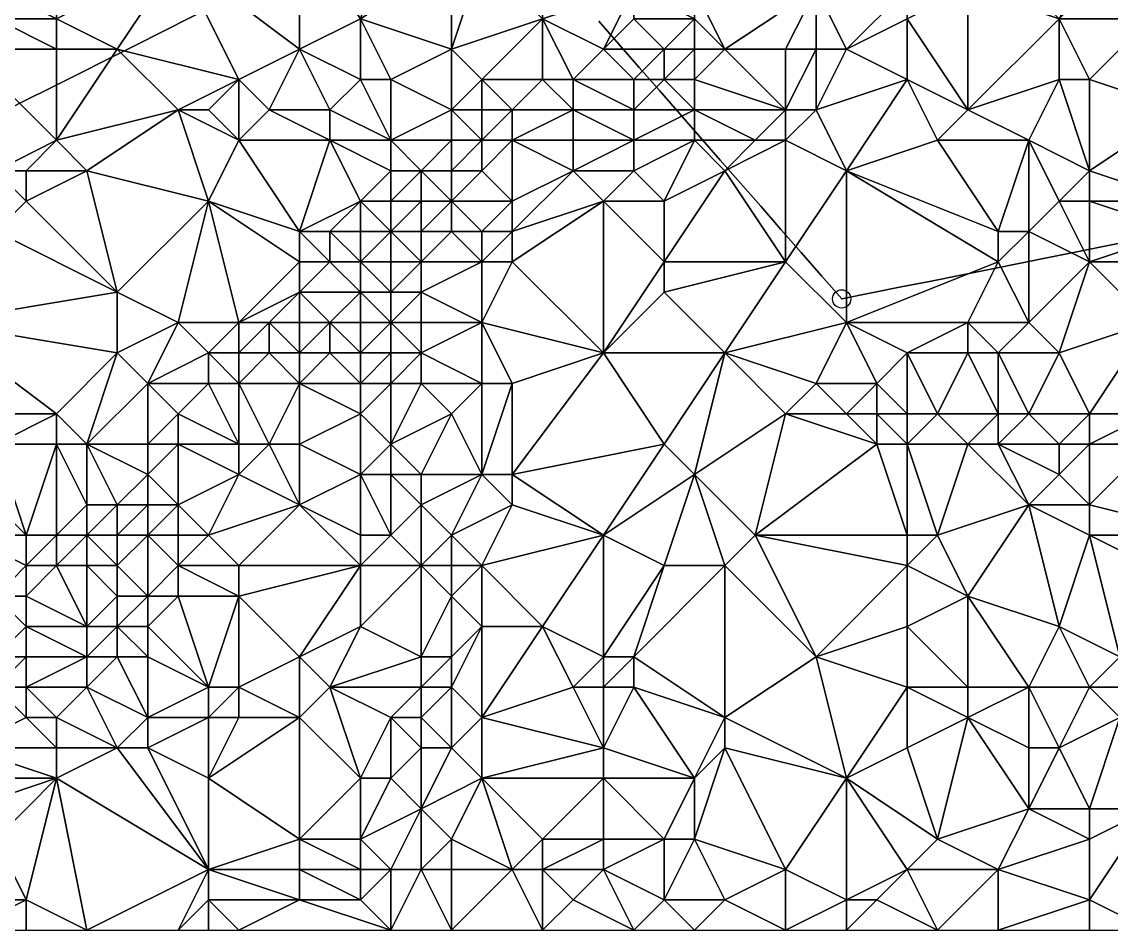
# Model space of a CAD drawing. Header units: metres. Extents: x 305150 to 305680, y 6404300 to 6404580.
# Drawn here: x 305235.7 to 305307.4, y 6404300 to 6404359.8 of the extents above; entities that cross this region are included whole.
import ezdxf

# ---------------------------------------------------------------- set-up
doc = ezdxf.new("R2010")
doc.units = ezdxf.units.M
for name, color, linetype in [('GRANSPUNKTER', 1, 'Continuous'), ('TERRANG', 8, 'Continuous'), ('TOMTER_1945', 1, 'Continuous')]:
    doc.layers.add(name, color=color, linetype=linetype)

msp = doc.modelspace()

# ---------------------------------------------------------------- linework, layer by layer
at = {"layer": 'GRANSPUNKTER'}
msp.add_circle((305289.69, 6404341.56, 20.479), 0.6, dxfattribs=at)
msp.add_point((305289.69, 6404341.56, 20.479), dxfattribs=at)
at = {"layer": 'TOMTER_1945'}
for points in [[(305234.013, 6404353.651, 8.977), (305235.844, 6404354.568, 9.158), (305237.675, 6404355.486, 9.38), (305239.505, 6404356.404, 9.454), (305241.336, 6404357.322, 9.494), (305243.167, 6404358.239, 9.536), (305244.998, 6404359.157, 9.587), (305246.828, 6404360.075, 9.639), (305248.659, 6404360.992, 9.726), (305250.49, 6404361.91, 9.8)], [(305250.49, 6404361.91, 9.8), (305248.659, 6404360.992, 9.726), (305246.828, 6404360.075, 9.639), (305244.998, 6404359.157, 9.587), (305243.167, 6404358.239, 9.536), (305241.336, 6404357.322, 9.494), (305239.505, 6404356.404, 9.454), (305237.675, 6404355.486, 9.38), (305235.844, 6404354.568, 9.158), (305234.013, 6404353.651, 8.977)], [(305309.308, 6404345.487, 19.447), (305307.346, 6404345.095, 19.835), (305305.385, 6404344.702, 20.236), (305303.423, 6404344.309, 20.523), (305301.461, 6404343.916, 20.721), (305299.499, 6404343.524, 20.77), (305297.537, 6404343.131, 20.74), (305295.575, 6404342.738, 20.688), (305293.614, 6404342.345, 20.636), (305291.652, 6404341.953, 20.584), (305289.69, 6404341.56, 20.529), (305288.357, 6404343.084, 19.986), (305287.023, 6404344.608, 19.442), (305285.69, 6404346.132, 18.904), (305284.357, 6404347.656, 18.385), (305283.023, 6404349.18, 17.866), (305281.69, 6404350.704, 17.256), (305280.357, 6404352.228, 16.423), (305279.023, 6404353.752, 15.087), (305277.69, 6404355.276, 13.476), (305276.357, 6404356.8, 12.3), (305275.023, 6404358.324, 11.658), (305273.69, 6404359.848, 11.172)], [(305273.69, 6404359.848, 11.172), (305275.023, 6404358.324, 11.658), (305276.357, 6404356.8, 12.3), (305277.69, 6404355.276, 13.476), (305279.023, 6404353.752, 15.087), (305280.357, 6404352.228, 16.423), (305281.69, 6404350.704, 17.256), (305283.023, 6404349.18, 17.866), (305284.357, 6404347.656, 18.385), (305285.69, 6404346.132, 18.904), (305287.023, 6404344.608, 19.442), (305288.357, 6404343.084, 19.986), (305289.69, 6404341.56, 20.529), (305291.652, 6404341.953, 20.584), (305293.614, 6404342.345, 20.636), (305295.575, 6404342.738, 20.688), (305297.537, 6404343.131, 20.74), (305299.499, 6404343.524, 20.77), (305301.461, 6404343.916, 20.721), (305303.423, 6404344.309, 20.523), (305305.385, 6404344.702, 20.236), (305307.346, 6404345.095, 19.835), (305309.308, 6404345.487, 19.447)]]:
    msp.add_polyline3d(points, dxfattribs=at)

# ---------------------------------------------------------------- meshes
at = {"layer": 'TERRANG'}
mesh = msp.add_polyface(dxfattribs=at)
corners = [(305254, 6404376, 9.641), (305250, 6404376, 9.353), (305250, 6404370, 9.3), (305242, 6404358, 9.435), (305250, 6404356, 9.976), (305246, 6404364, 9.337), (305246, 6404354, 9.846), (305248, 6404380, 9.702), (305248, 6404376, 9.239), (305246, 6404372, 9.216), (305244, 6404374, 9.236), (305258, 6404372, 9.703), (305260, 6404366, 10.228), (305264, 6404372, 10.406), (305256, 6404380, 10.573), (305246, 6404386, 10.921), (305258, 6404382, 10.767), (305262, 6404388, 10.531), (305256, 6404394, 10.642), (305250, 6404392, 11.042), (305242, 6404398, 10.578), (305246, 6404390, 11.096), (305238, 6404392, 10.577), (305240, 6404388, 10.56), (305238, 6404368, 9.306), (305238, 6404360, 9.095), (305254, 6404366, 9.637), (305244, 6404378, 9.241), (305258, 6404360, 10.485), (305264, 6404364, 10.438), (305260, 6404356, 11.4), (305258, 6404356, 11.214), (305244, 6404376, 9.188), (305242, 6404378, 9.259), (305240, 6404374, 9.544), (305242, 6404382, 9.683), (305240, 6404384, 9.837), (305240, 6404380, 9.353), (305254, 6404358, 10.245), (305252, 6404354, 10.46), (305256, 6404354, 11.27), (305240, 6404370, 9.467), (305244, 6404386, 10.788), (305240, 6404372, 9.548), (305238, 6404380, 9.422)]
mesh.append_faces([[corners[k] for k in face] for face in [(0, 1, 2), (3, 4, 5), (4, 3, 6), (7, 8, 1), (9, 5, 2), (9, 8, 10), (11, 12, 13), (11, 0, 2), (11, 14, 0), (14, 15, 7), (15, 14, 16), (17, 18, 16), (19, 20, 21), (15, 19, 21), (18, 19, 16), (19, 15, 16), (21, 22, 23), (20, 22, 21), (24, 25, 5), (25, 3, 5), (5, 26, 2), (26, 11, 2), (11, 26, 12), (27, 8, 7), (26, 28, 12), (28, 29, 12), (30, 28, 31), (32, 27, 33), (34, 32, 33), (32, 34, 10), (8, 32, 10), (27, 32, 8), (35, 36, 37), (35, 37, 33), (27, 35, 33), (15, 35, 7), (35, 27, 7), (38, 28, 26), (4, 38, 5), (38, 26, 5), (39, 38, 4), (28, 38, 31), (40, 38, 39), (38, 40, 31), (41, 24, 5), (9, 41, 5), (42, 35, 15), (35, 42, 36), (36, 42, 23), (42, 21, 23), (42, 15, 21), (34, 43, 10), (8, 9, 1), (1, 9, 2), (14, 7, 1), (0, 14, 1), (14, 11, 13), (16, 14, 13), (37, 34, 33), (34, 37, 44), (43, 41, 9), (43, 9, 10)]])
mesh = msp.add_polyface(dxfattribs=at)
corners = [(305258, 6404382, 10.767), (305264, 6404372, 10.406), (305270, 6404384, 10.377), (305282, 6404378, 10.663), (305274, 6404376, 10.583), (305278, 6404372, 10.384), (305266, 6404370, 10.479), (305274, 6404366, 10.221), (305280, 6404392, 9.807), (305278, 6404388, 9.988), (305280, 6404390, 9.875), (305286, 6404384, 10.804), (305270, 6404364, 10.272), (305266, 6404364, 10.413), (305270, 6404360, 10.931), (305276, 6404362, 10.682), (305260, 6404366, 10.228), (305272, 6404384, 10.312), (305270, 6404396, 9.536), (305266, 6404394, 9.665), (305282, 6404370, 10.591), (305280, 6404368, 10.398), (305264, 6404358, 11.273), (305278, 6404366, 10.332), (305280, 6404362, 11.336), (305262, 6404388, 10.531), (305266, 6404356, 11.412), (305270, 6404356, 11.744), (305264, 6404354, 11.543), (305264, 6404364, 10.438), (305258, 6404360, 10.485), (305260, 6404356, 11.4), (305282, 6404358, 13.228), (305280, 6404358, 12.604), (305280, 6404356, 13.711), (305280, 6404360, 11.835), (305276, 6404360, 11.212), (305278, 6404358, 12.023), (305278, 6404356, 12.99), (305280, 6404354, 15.162), (305276, 6404356, 12.48), (305276, 6404354, 13.808), (305272, 6404356, 12.033), (305274, 6404358, 11.596), (305272, 6404354, 13.041), (305284, 6404396, 9.964)]
mesh.append_faces([[corners[k] for k in face] for face in [(0, 1, 2), (3, 4, 5), (1, 4, 2), (6, 4, 1), (4, 7, 5), (7, 4, 6), (8, 9, 10), (9, 11, 10), (12, 7, 6), (13, 12, 6), (12, 13, 14), (15, 12, 14), (12, 15, 7), (16, 6, 1), (4, 17, 2), (17, 4, 3), (9, 17, 3), (18, 9, 8), (18, 17, 9), (18, 19, 2), (17, 18, 2), (20, 3, 5), (21, 20, 5), (13, 22, 14), (7, 23, 5), (23, 21, 5), (15, 23, 7), (23, 15, 24), (21, 23, 24), (25, 0, 2), (19, 25, 2), (26, 27, 14), (22, 26, 14), (28, 26, 22), (29, 22, 13), (29, 13, 6), (16, 29, 6), (29, 30, 22), (31, 28, 22), (30, 31, 22), (32, 33, 34), (35, 36, 37), (33, 35, 37), (35, 32, 24), (35, 33, 32), (38, 39, 34), (38, 40, 41), (40, 38, 37), (42, 43, 14), (27, 42, 14), (44, 42, 27), (43, 42, 40), (45, 8, 10), (36, 35, 15), (15, 35, 24), (38, 33, 37), (33, 38, 34), (43, 36, 15), (43, 15, 14), (36, 43, 37), (43, 40, 37), (40, 42, 41)]])
mesh = msp.add_polyface(dxfattribs=at)
corners = [(305230, 6404380, 9.63), (305226, 6404374, 8.41), (305232, 6404372, 8.72), (305224, 6404356, 7.75), (305218, 6404354, 6.978), (305222, 6404346, 7.73), (305228, 6404350, 8.215), (305218, 6404356, 6.928), (305238, 6404368, 9.306), (305236, 6404370, 9.215), (305232, 6404364, 8.157), (305224, 6404380, 9.625), (305242, 6404358, 9.435), (305238, 6404360, 9.095), (305238, 6404358, 9.205), (305218, 6404380, 8.027), (305218, 6404378, 7.967), (305220, 6404380, 8.646), (305230, 6404370, 8.182), (305228, 6404370, 8.034), (305222, 6404362, 7.828), (305232, 6404360, 8.161), (305238, 6404374, 9.579), (305238, 6404380, 9.422), (305222, 6404378, 8.78), (305216, 6404374, 7.659), (305220, 6404376, 8.063), (305218, 6404362, 7.308), (305234, 6404362, 8.294), (305238, 6404352, 9.625), (305232, 6404358, 8.266), (305234, 6404350, 9.244), (305222, 6404380, 9.278), (305222, 6404368, 7.988), (305236, 6404350, 9.62), (305240, 6404350, 10.109), (305230, 6404356, 8.236), (305234, 6404360, 8.318), (305240, 6404370, 9.467), (305224, 6404372, 8.063), (305240, 6404372, 9.548), (305240, 6404374, 9.544), (305218, 6404370, 7.885), (305220, 6404366, 7.904), (305218, 6404366, 7.716)]
mesh.append_faces([[corners[k] for k in face] for face in [(0, 1, 2), (3, 4, 5), (6, 3, 5), (4, 3, 7), (8, 9, 10), (0, 11, 1), (12, 13, 14), (15, 16, 17), (18, 19, 10), (9, 18, 10), (18, 9, 2), (3, 20, 7), (19, 20, 10), (20, 21, 10), (21, 20, 3), (9, 22, 2), (22, 0, 2), (0, 22, 23), (11, 24, 1), (16, 25, 26), (20, 27, 7), (21, 28, 10), (28, 8, 10), (28, 13, 8), (29, 12, 14), (30, 29, 14), (29, 30, 31), (24, 32, 17), (33, 20, 19), (29, 34, 35), (34, 29, 31), (31, 36, 6), (30, 36, 31), (36, 3, 6), (36, 30, 21), (36, 21, 3), (28, 37, 13), (13, 37, 14), (37, 28, 21), (30, 37, 21), (37, 30, 14), (38, 9, 8), (39, 19, 1), (39, 33, 19), (40, 41, 22), (40, 22, 9), (38, 40, 9), (42, 39, 26), (25, 42, 26), (39, 42, 33), (43, 27, 20), (43, 44, 27), (33, 43, 20), (42, 43, 33), (43, 42, 44), (19, 18, 1), (1, 18, 2), (24, 16, 26), (16, 24, 17), (22, 41, 23), (39, 24, 26), (24, 39, 1)]])
mesh = msp.add_polyface(dxfattribs=at)
corners = [(305290, 6404340, 20.938), (305286, 6404344, 19.465), (305282, 6404338, 20.463), (305278, 6404344, 18.665), (305282, 6404350, 17.514), (305284, 6404352, 17.08), (305280, 6404352, 16.467), (305278, 6404342, 19.248), (305288, 6404362, 12.803), (305286, 6404358, 13.811), (305288, 6404358, 14.057), (305294, 6404362, 13.819), (305288, 6404364, 12.314), (305280, 6404362, 11.336), (305294, 6404366, 12.306), (305290, 6404350, 18.181), (305294, 6404356, 16.294), (305296, 6404352, 17.983), (305288, 6404354, 16.537), (305282, 6404358, 13.228), (305286, 6404354, 16.339), (305300, 6404346, 20.088), (305302, 6404352, 17.831), (305294, 6404360, 14.47), (305298, 6404362, 14.183), (305298, 6404354, 17.246), (305304, 6404356, 16.518), (305306, 6404350, 17.967), (305304, 6404348, 18.839), (305286, 6404352, 17.258), (305290, 6404358, 14.458), (305306, 6404348, 18.59), (305306, 6404344, 20.43), (305304, 6404360, 15.02), (305300, 6404364, 13.469), (305306, 6404356, 16.33), (305302, 6404340, 21.87), (305304, 6404338, 23.04), (305300, 6404344, 20.651), (305298, 6404340, 21.347), (305302, 6404346, 20.03), (305280, 6404354, 15.162), (305280, 6404356, 13.711), (305306, 6404364, 13.866), (305306, 6404362, 14.279)]
mesh.append_faces([[corners[k] for k in face] for face in [(0, 1, 2), (3, 1, 4), (5, 6, 4), (1, 7, 2), (8, 9, 10), (8, 11, 12), (8, 12, 13), (11, 14, 12), (15, 1, 0), (16, 15, 17), (15, 16, 18), (19, 20, 9), (15, 21, 17), (21, 22, 17), (23, 24, 11), (22, 25, 17), (25, 22, 26), (25, 16, 17), (27, 22, 28), (20, 29, 18), (29, 15, 18), (29, 20, 5), (15, 29, 1), (1, 29, 4), (29, 5, 4), (23, 30, 16), (18, 30, 10), (16, 30, 18), (30, 8, 10), (31, 27, 28), (32, 31, 28), (33, 34, 24), (35, 33, 26), (36, 37, 32), (36, 38, 39), (39, 38, 0), (40, 32, 28), (38, 40, 21), (8, 19, 9), (19, 8, 13), (24, 14, 11), (20, 18, 10), (9, 20, 10), (41, 20, 42), (20, 19, 42), (20, 41, 5), (25, 23, 16), (23, 25, 24), (27, 35, 26), (22, 27, 26), (30, 23, 11), (8, 30, 11), (25, 33, 24), (33, 25, 26), (33, 43, 34), (43, 33, 44), (38, 15, 0), (38, 21, 15), (21, 40, 22), (22, 40, 28), (40, 38, 36), (40, 36, 32)]])
mesh = msp.add_polyface(dxfattribs=at)
corners = [(305320, 6404362, 15.289), (305314, 6404356, 15.572), (305318, 6404356, 15.65), (305322, 6404358, 15.854), (305326, 6404364, 15.911), (305320, 6404338, 22.269), (305322, 6404340, 21.399), (305320, 6404342, 20.825), (305324, 6404342, 21.145), (305324, 6404338, 21.886), (305318, 6404352, 16.526), (305322, 6404350, 17.585), (305326, 6404350, 18.263), (305324, 6404352, 17.286), (305326, 6404358, 16.637), (305322, 6404346, 19.501), (305320, 6404348, 18.115), (305310, 6404360, 14.627), (305312, 6404354, 16.105), (305320, 6404350, 17.254), (305326, 6404344, 20.597), (305324, 6404344, 20.545), (305306, 6404356, 16.33), (305318, 6404348, 17.854), (305314, 6404350, 17.104), (305314, 6404348, 17.733), (305320, 6404354, 16.203), (305312, 6404364, 13.964), (305306, 6404350, 17.967), (305322, 6404352, 16.933), (305312, 6404348, 17.945), (305314, 6404346, 18.678), (305306, 6404348, 18.59), (305306, 6404344, 20.43), (305312, 6404346, 18.877), (305304, 6404338, 23.04), (305310, 6404340, 22.209), (305318, 6404342, 20.844), (305312, 6404342, 21.201), (305316, 6404336, 24.002), (305312, 6404344, 20.116), (305306, 6404364, 13.866), (305306, 6404362, 14.279), (305304, 6404360, 15.02)]
mesh.append_faces([[corners[k] for k in face] for face in [(0, 1, 2), (3, 0, 2), (0, 3, 4), (5, 6, 7), (8, 6, 9), (6, 8, 7), (1, 10, 2), (11, 12, 13), (3, 14, 4), (14, 3, 13), (15, 11, 16), (15, 12, 11), (17, 18, 1), (11, 19, 16), (20, 21, 8), (8, 21, 7), (21, 15, 7), (22, 18, 17), (23, 10, 24), (25, 23, 24), (23, 19, 10), (19, 23, 16), (10, 26, 2), (26, 3, 2), (27, 17, 1), (0, 27, 1), (22, 28, 18), (29, 19, 11), (29, 11, 13), (30, 25, 24), (18, 30, 24), (28, 30, 18), (31, 23, 25), (32, 33, 34), (32, 30, 28), (30, 32, 34), (33, 35, 36), (31, 37, 23), (37, 38, 39), (37, 5, 7), (40, 31, 34), (33, 40, 34), (10, 18, 24), (18, 10, 1), (15, 21, 12), (29, 26, 10), (19, 29, 10), (3, 29, 13), (26, 29, 3), (31, 30, 34), (30, 31, 25), (27, 41, 17), (41, 42, 17), (42, 43, 17), (43, 22, 17), (37, 15, 16), (15, 37, 7), (23, 37, 16), (40, 37, 31), (37, 40, 38), (38, 40, 36), (40, 33, 36)]])
mesh = msp.add_polyface(dxfattribs=at)
corners = [(305240, 6404350, 10.109), (305248, 6404348, 11.045), (305246, 6404354, 9.846), (305242, 6404342, 10.953), (305248, 6404354, 10.005), (305250, 6404356, 9.976), (305242, 6404338, 10.955), (305246, 6404340, 11.524), (305250, 6404340, 12.111), (305256, 6404354, 11.27), (305252, 6404354, 10.46), (305256, 6404352, 11.6), (305254, 6404346, 12.062), (305250, 6404352, 10.513), (305254, 6404344, 12.385), (305260, 6404352, 11.754), (305258, 6404356, 11.214), (305260, 6404356, 11.4), (305264, 6404354, 11.543), (305258, 6404346, 13.391), (305258, 6404348, 12.487), (305256, 6404346, 12.572), (305260, 6404350, 12.131), (305260, 6404348, 13.019), (305256, 6404340, 15.908), (305254, 6404342, 12.963), (305254, 6404340, 13.838), (305252, 6404340, 12.638), (305256, 6404344, 13.394), (305258, 6404342, 16.508), (305258, 6404340, 17.785), (305262, 6404350, 12.401), (305258, 6404344, 14.836), (305242, 6404358, 9.435), (305238, 6404352, 9.625), (305258, 6404338, 18.275), (305260, 6404340, 18.832), (305262, 6404338, 19.697), (305262, 6404340, 19.234), (305262, 6404342, 18.434), (305260, 6404342, 17.861), (305260, 6404346, 14.506), (305262, 6404348, 13.742), (305262, 6404346, 15.647), (305262, 6404344, 17.301), (305260, 6404344, 16.327)]
mesh.append_faces([[corners[k] for k in face] for face in [(0, 1, 2), (0, 3, 1), (4, 5, 2), (6, 7, 3), (1, 7, 8), (3, 7, 1), (9, 10, 11), (12, 13, 1), (10, 13, 11), (13, 12, 11), (14, 1, 8), (14, 12, 1), (9, 15, 16), (15, 17, 16), (15, 9, 11), (17, 15, 18), (19, 20, 21), (22, 20, 23), (20, 22, 11), (22, 15, 11), (24, 25, 26), (25, 27, 26), (25, 28, 14), (29, 24, 30), (22, 31, 15), (29, 32, 28), (33, 34, 2), (34, 0, 2), (13, 4, 2), (1, 13, 2), (13, 10, 5), (4, 13, 5), (20, 12, 21), (12, 20, 11), (30, 24, 35), (36, 30, 35), (36, 37, 38), (39, 36, 38), (36, 39, 40), (19, 41, 20), (20, 41, 23), (27, 25, 8), (25, 14, 8), (42, 41, 43), (41, 42, 23), (41, 44, 43), (45, 44, 41), (39, 44, 40), (44, 45, 40), (12, 28, 21), (14, 28, 12), (29, 36, 40), (36, 29, 30), (29, 25, 24), (29, 28, 25), (31, 22, 23), (28, 32, 21), (32, 19, 21), (32, 41, 19), (32, 45, 41), (45, 32, 40), (32, 29, 40)]])
mesh = msp.add_polyface(dxfattribs=at)
corners = [(305266, 6404356, 11.412), (305268, 6404354, 11.962), (305270, 6404356, 11.744), (305266, 6404354, 11.671), (305264, 6404354, 11.543), (305278, 6404348, 17.559), (305278, 6404344, 18.665), (305282, 6404350, 17.514), (305280, 6404352, 16.467), (305276, 6404350, 16.586), (305278, 6404342, 19.248), (305286, 6404344, 19.465), (305268, 6404352, 13), (305268, 6404348, 16.044), (305272, 6404350, 15.775), (305272, 6404352, 14.477), (305274, 6404348, 16.929), (305272, 6404354, 13.041), (305266, 6404350, 13.767), (305280, 6404354, 15.162), (305284, 6404352, 17.08), (305276, 6404352, 15.471), (305268, 6404346, 17.166), (305268, 6404344, 17.933), (305266, 6404346, 16.927), (305264, 6404346, 16.435), (305266, 6404344, 17.878), (305260, 6404352, 11.754), (305264, 6404352, 11.976), (305278, 6404356, 12.99), (305276, 6404354, 13.808), (305266, 6404340, 19.274), (305274, 6404338, 20.318), (305262, 6404342, 18.434), (305262, 6404340, 19.234), (305266, 6404352, 12.425), (305264, 6404348, 14.608), (305262, 6404344, 17.301), (305262, 6404346, 15.647), (305264, 6404350, 12.987), (305262, 6404350, 12.401), (305272, 6404356, 12.033), (305262, 6404348, 13.742), (305260, 6404348, 13.019)]
mesh.append_faces([[corners[k] for k in face] for face in [(0, 1, 2), (1, 0, 3), (0, 4, 3), (5, 6, 7), (8, 5, 7), (5, 8, 9), (6, 10, 11), (12, 13, 14), (15, 12, 14), (16, 9, 14), (5, 16, 6), (16, 5, 9), (1, 17, 2), (12, 18, 13), (19, 8, 20), (8, 21, 9), (16, 22, 23), (24, 22, 13), (24, 25, 26), (27, 28, 4), (19, 29, 30), (31, 23, 26), (31, 32, 23), (33, 31, 26), (31, 33, 34), (35, 18, 12), (36, 25, 24), (37, 25, 38), (25, 37, 26), (37, 33, 26), (39, 36, 18), (40, 39, 28), (40, 28, 27), (16, 32, 6), (32, 10, 6), (32, 16, 23), (17, 12, 15), (12, 17, 1), (21, 15, 14), (9, 21, 14), (21, 17, 15), (17, 21, 30), (21, 19, 30), (19, 21, 8), (22, 16, 14), (13, 22, 14), (23, 22, 26), (22, 24, 26), (35, 12, 1), (35, 1, 3), (4, 35, 3), (28, 35, 4), (41, 17, 30), (36, 42, 38), (25, 36, 38), (18, 36, 13), (36, 24, 13), (39, 35, 28), (35, 39, 18), (42, 40, 43), (36, 40, 42), (39, 40, 36)]])
mesh = msp.add_polyface(dxfattribs=at)
corners = [(305238, 6404314, 13.644), (305240, 6404316, 14.345), (305236, 6404316, 13.063), (305234, 6404332, 8.828), (305238, 6404334, 9.947), (305232, 6404334, 8.522), (305238, 6404332, 9.926), (305240, 6404332, 10.741), (305230, 6404340, 8.219), (305226, 6404334, 7.664), (305226, 6404342, 7.569), (305242, 6404342, 10.953), (305234, 6404346, 9.477), (305230, 6404324, 8.732), (305232, 6404326, 8.756), (305228, 6404326, 8.279), (305230, 6404348, 8.489), (305232, 6404330, 8.411), (305242, 6404338, 10.955), (305224, 6404344, 7.578), (305228, 6404350, 8.215), (305234, 6404350, 9.244), (305232, 6404322, 9.234), (305234, 6404322, 9.659), (305232, 6404320, 9.76), (305236, 6404326, 9.278), (305236, 6404348, 9.865), (305240, 6404350, 10.109), (305228, 6404318, 8.957), (305230, 6404316, 9.638), (305228, 6404316, 9.129), (305236, 6404324, 9.492), (305236, 6404350, 9.62), (305234, 6404318, 11.764), (305236, 6404318, 12.791), (305236, 6404320, 11.77), (305236, 6404322, 10.288), (305240, 6404320, 13.668), (305234, 6404316, 12.103), (305236, 6404314, 12.901), (305240, 6404328, 10.522), (305238, 6404324, 10.179), (305240, 6404324, 11.304), (305240, 6404318, 14.124), (305238, 6404326, 9.777), (305240, 6404326, 10.585)]
mesh.append_faces([[corners[k] for k in face] for face in [(0, 1, 2), (3, 4, 5), (6, 4, 3), (4, 6, 7), (4, 8, 5), (5, 8, 9), (8, 10, 9), (8, 11, 12), (13, 14, 15), (16, 8, 12), (8, 16, 10), (14, 17, 15), (17, 3, 5), (15, 17, 9), (17, 5, 9), (8, 18, 11), (18, 8, 4), (19, 16, 20), (16, 21, 20), (21, 16, 12), (13, 22, 14), (22, 23, 14), (23, 22, 24), (25, 6, 3), (17, 25, 3), (25, 17, 14), (26, 21, 12), (11, 26, 12), (27, 26, 11), (28, 13, 15), (28, 29, 24), (29, 28, 30), (23, 31, 14), (31, 25, 14), (32, 26, 27), (26, 32, 21), (29, 33, 24), (33, 34, 35), (36, 23, 35), (36, 31, 23), (37, 36, 35), (38, 39, 2), (38, 33, 29), (6, 40, 7), (41, 36, 37), (42, 41, 37), (36, 41, 31), (28, 22, 13), (22, 28, 24), (23, 33, 35), (33, 23, 24), (43, 34, 2), (1, 43, 2), (34, 43, 35), (43, 37, 35), (34, 38, 2), (33, 38, 34), (44, 40, 6), (25, 44, 6), (31, 44, 25), (41, 44, 31), (45, 44, 41)]])
mesh = msp.add_polyface(dxfattribs=at)
corners = [(305298, 6404332, 25.196), (305302, 6404328, 26.287), (305300, 6404332, 25.483), (305296, 6404326, 25.826), (305294, 6404332, 24.193), (305294, 6404326, 25.45), (305292, 6404332, 23.605), (305290, 6404334, 22.467), (305286, 6404334, 21.814), (305296, 6404334, 24.027), (305304, 6404320, 26.939), (305306, 6404326, 26.449), (305294, 6404338, 21.658), (305298, 6404340, 21.347), (305290, 6404340, 20.938), (305288, 6404336, 21.638), (305282, 6404338, 20.463), (305294, 6404334, 23.444), (305304, 6404332, 25.665), (305302, 6404334, 24.902), (305306, 6404334, 24.775), (305304, 6404330, 26.122), (305298, 6404322, 26.418), (305274, 6404326, 22.25), (305274, 6404318, 23.198), (305278, 6404324, 23.087), (305282, 6404324, 23.855), (305280, 6404330, 22.053), (305278, 6404332, 21.63), (305274, 6404338, 20.318), (305278, 6404342, 19.248), (305292, 6404336, 22.169), (305298, 6404338, 22.024), (305306, 6404328, 26.275), (305294, 6404324, 25.778), (305276, 6404318, 23.562), (305284, 6404326, 23.776), (305288, 6404318, 25.644), (305292, 6404334, 22.903), (305300, 6404338, 22.47), (305300, 6404334, 24.797), (305294, 6404320, 26.27), (305304, 6404338, 23.04), (305302, 6404340, 21.87)]
mesh.append_faces([[corners[k] for k in face] for face in [(0, 1, 2), (0, 3, 1), (0, 4, 3), (5, 4, 6), (4, 5, 3), (7, 8, 6), (0, 9, 4), (10, 11, 1), (12, 13, 14), (7, 15, 8), (15, 14, 16), (8, 15, 16), (9, 17, 4), (17, 9, 12), (18, 19, 2), (19, 18, 20), (1, 21, 2), (21, 18, 2), (3, 22, 1), (22, 10, 1), (23, 24, 25), (26, 27, 25), (27, 23, 25), (23, 27, 28), (29, 28, 16), (30, 29, 16), (31, 12, 14), (31, 15, 7), (15, 31, 14), (31, 17, 12), (9, 32, 12), (32, 13, 12), (33, 21, 1), (5, 34, 3), (34, 22, 3), (35, 26, 25), (27, 36, 8), (36, 27, 26), (8, 36, 6), (36, 5, 6), (36, 34, 5), (36, 26, 37), (34, 36, 37), (38, 7, 6), (31, 38, 17), (38, 31, 7), (32, 39, 13), (40, 9, 0), (40, 0, 2), (19, 40, 2), (40, 32, 9), (40, 39, 32), (39, 40, 19), (34, 41, 22), (41, 34, 37), (42, 39, 19), (39, 43, 13), (42, 43, 39), (28, 27, 16), (27, 8, 16), (17, 38, 4), (4, 38, 6)]])
mesh = msp.add_polyface(dxfattribs=at)
corners = [(305322, 6404324, 26.601), (305320, 6404330, 25.412), (305316, 6404326, 25.986), (305316, 6404334, 24.672), (305316, 6404322, 26.34), (305310, 6404334, 24.731), (305316, 6404336, 24.002), (305310, 6404332, 25.334), (305306, 6404326, 26.449), (305304, 6404320, 26.939), (305308, 6404318, 27.122), (305314, 6404326, 25.975), (305324, 6404322, 26.998), (305326, 6404324, 26.489), (305324, 6404328, 25.698), (305322, 6404322, 26.958), (305324, 6404320, 27.297), (305312, 6404318, 26.674), (305310, 6404316, 27.057), (305314, 6404316, 26.576), (305316, 6404318, 26.658), (305310, 6404340, 22.209), (305306, 6404334, 24.775), (305306, 6404316, 27.431), (305322, 6404340, 21.399), (305320, 6404338, 22.269), (305324, 6404338, 21.886), (305322, 6404318, 27.422), (305324, 6404316, 27.512), (305314, 6404322, 26.312), (305306, 6404328, 26.275), (305302, 6404328, 26.287), (305318, 6404316, 26.891), (305304, 6404332, 25.665), (305306, 6404332, 25.542), (305304, 6404330, 26.122), (305302, 6404316, 27.562), (305320, 6404332, 24.993), (305322, 6404334, 24.027), (305318, 6404334, 24.611), (305318, 6404336, 23.833), (305312, 6404342, 21.201), (305324, 6404336, 22.548), (305326, 6404332, 23.906), (305326, 6404336, 22.379), (305304, 6404338, 23.04), (305302, 6404334, 24.902), (305318, 6404342, 20.844)]
mesh.append_faces([[corners[k] for k in face] for face in [(0, 1, 2), (1, 3, 2), (4, 0, 2), (5, 3, 6), (3, 5, 7), (8, 9, 10), (3, 11, 2), (11, 3, 7), (12, 13, 0), (14, 1, 0), (13, 14, 0), (4, 15, 0), (12, 15, 16), (15, 12, 0), (17, 10, 18), (17, 19, 20), (21, 5, 6), (5, 21, 22), (9, 23, 10), (24, 25, 26), (15, 27, 16), (27, 28, 16), (4, 29, 20), (29, 17, 20), (29, 11, 8), (29, 8, 10), (17, 29, 10), (8, 30, 31), (30, 11, 7), (11, 30, 8), (32, 27, 20), (33, 34, 22), (35, 34, 33), (30, 34, 35), (34, 30, 7), (36, 23, 9), (37, 38, 39), (38, 40, 39), (40, 38, 25), (41, 21, 6), (42, 38, 43), (42, 44, 26), (25, 42, 26), (38, 42, 25), (21, 45, 22), (45, 46, 22), (1, 37, 3), (3, 37, 39), (40, 3, 39), (3, 40, 6), (10, 23, 18), (27, 15, 4), (27, 4, 20), (11, 29, 2), (29, 4, 2), (34, 5, 22), (5, 34, 7), (38, 37, 1), (14, 38, 1), (43, 38, 14), (40, 47, 6), (47, 40, 25)]])
mesh = msp.add_polyface(dxfattribs=at)
corners = [(305254, 6404336, 15.477), (305252, 6404338, 13.385), (305250, 6404336, 13.306), (305250, 6404338, 12.583), (305246, 6404340, 11.524), (305242, 6404338, 10.955), (305244, 6404336, 11.508), (305244, 6404332, 12.366), (305240, 6404332, 10.741), (305244, 6404330, 12.556), (305248, 6404336, 12.582), (305248, 6404338, 12.084), (305250, 6404340, 12.111), (305254, 6404332, 16.676), (305252, 6404332, 15.829), (305254, 6404328, 17.23), (305250, 6404330, 15.317), (305246, 6404332, 13.191), (305250, 6404322, 16.431), (305258, 6404324, 19.106), (305250, 6404324, 16.138), (305246, 6404334, 12.585), (305242, 6404328, 11.493), (305250, 6404332, 14.864), (305240, 6404328, 10.522), (305242, 6404324, 12.7), (305244, 6404326, 13.13), (305242, 6404326, 11.721), (305240, 6404324, 11.304), (305242, 6404322, 14.033), (305244, 6404328, 12.652), (305246, 6404324, 15.037), (305244, 6404322, 15.052), (305246, 6404322, 15.576), (305248, 6404326, 15.144), (305246, 6404326, 14.349), (305238, 6404326, 9.777), (305240, 6404326, 10.585), (305246, 6404328, 13.81), (305238, 6404334, 9.947), (305252, 6404340, 12.638), (305254, 6404338, 14.742), (305238, 6404324, 10.179)]
mesh.append_faces([[corners[k] for k in face] for face in [(0, 1, 2), (1, 3, 2), (4, 5, 6), (7, 6, 8), (9, 7, 8), (10, 11, 6), (11, 4, 6), (11, 3, 12), (4, 11, 12), (13, 14, 15), (14, 16, 15), (14, 0, 2), (14, 13, 0), (17, 7, 9), (18, 19, 20), (21, 10, 6), (7, 21, 6), (17, 21, 7), (22, 9, 8), (10, 23, 2), (23, 14, 2), (14, 23, 16), (23, 17, 16), (23, 21, 17), (21, 23, 10), (24, 22, 8), (25, 26, 27), (25, 28, 29), (22, 30, 9), (31, 32, 33), (32, 25, 29), (34, 31, 20), (31, 35, 26), (34, 35, 31), (36, 37, 24), (17, 38, 16), (38, 17, 9), (30, 38, 9), (38, 34, 16), (38, 35, 34), (5, 39, 8), (6, 5, 8), (40, 3, 1), (3, 40, 12), (3, 11, 2), (11, 10, 2), (41, 40, 1), (31, 33, 18), (31, 18, 20), (26, 30, 27), (30, 22, 27), (32, 31, 26), (25, 32, 26), (16, 34, 15), (15, 34, 20), (25, 37, 28), (37, 25, 27), (22, 37, 27), (24, 37, 22), (37, 42, 28), (38, 30, 26), (35, 38, 26)]])
mesh = msp.add_polyface(dxfattribs=at)
corners = [(305254, 6404332, 16.676), (305254, 6404328, 17.23), (305258, 6404330, 18.171), (305258, 6404326, 18.796), (305260, 6404330, 18.688), (305260, 6404332, 18.592), (305266, 6404324, 22.04), (305274, 6404326, 22.25), (305268, 6404328, 21.659), (305262, 6404336, 19.761), (305260, 6404336, 19.092), (305268, 6404330, 21.414), (305274, 6404338, 20.318), (305268, 6404336, 20.382), (305278, 6404332, 21.63), (305258, 6404334, 17.976), (305258, 6404336, 18.153), (305254, 6404336, 15.477), (305256, 6404338, 16.64), (305258, 6404338, 18.275), (305264, 6404326, 21.209), (305258, 6404324, 19.106), (305260, 6404326, 19.482), (305262, 6404324, 20.973), (305250, 6404324, 16.138), (305270, 6404320, 22.785), (305264, 6404334, 20.223), (305266, 6404336, 20.295), (305254, 6404338, 14.742), (305252, 6404338, 13.385), (305262, 6404328, 19.783), (305264, 6404324, 21.677), (305264, 6404322, 21.927), (305266, 6404340, 19.274), (305262, 6404338, 19.697), (305262, 6404340, 19.234), (305266, 6404330, 21.083), (305262, 6404330, 19.365), (305260, 6404338, 19.223), (305252, 6404340, 12.638), (305254, 6404340, 13.838), (305256, 6404340, 15.908), (305260, 6404340, 18.832)]
mesh.append_faces([[corners[k] for k in face] for face in [(0, 1, 2), (1, 3, 2), (4, 5, 2), (6, 7, 8), (5, 9, 10), (11, 12, 13), (12, 11, 14), (7, 11, 8), (11, 7, 14), (15, 0, 2), (5, 15, 2), (15, 16, 17), (0, 15, 17), (16, 15, 10), (15, 5, 10), (18, 16, 19), (16, 18, 17), (20, 6, 8), (21, 22, 3), (22, 21, 23), (21, 1, 24), (21, 3, 1), (25, 7, 6), (9, 26, 27), (26, 9, 5), (28, 29, 17), (18, 28, 17), (22, 30, 4), (20, 31, 6), (31, 20, 23), (31, 32, 6), (32, 31, 23), (33, 27, 13), (12, 33, 13), (34, 9, 27), (34, 33, 35), (33, 34, 27), (36, 30, 20), (11, 36, 8), (36, 20, 8), (37, 26, 5), (37, 5, 4), (30, 37, 4), (36, 37, 30), (37, 36, 26), (38, 16, 10), (16, 38, 19), (22, 4, 2), (3, 22, 2), (39, 28, 40), (20, 30, 23), (30, 22, 23), (28, 41, 40), (41, 28, 18), (41, 18, 19), (34, 38, 10), (9, 34, 10), (38, 42, 19), (34, 42, 38), (27, 36, 13), (36, 11, 13), (26, 36, 27)]])
mesh = msp.add_polyface(dxfattribs=at)
corners = [(305274, 6404310, 24.093), (305274, 6404312, 23.73), (305266, 6404310, 23.495), (305266, 6404314, 22.991), (305270, 6404306, 25.302), (305274, 6404306, 25.174), (305272, 6404302, 26.091), (305270, 6404300, 25.933), (305276, 6404300, 27.126), (305262, 6404308, 22.977), (305264, 6404306, 24.267), (305258, 6404306, 21.411), (305260, 6404304, 22.777), (305262, 6404304, 23.943), (305264, 6404304, 24.673), (305260, 6404300, 23.136), (305264, 6404300, 24.809), (305268, 6404304, 25.448), (305274, 6404304, 25.838), (305272, 6404316, 23.089), (305258, 6404302, 21.88), (305262, 6404324, 20.973), (305258, 6404324, 19.106), (305258, 6404320, 19.81), (305266, 6404324, 22.04), (305264, 6404322, 21.927), (305266, 6404320, 22.462), (305264, 6404318, 22.342), (305270, 6404304, 25.687), (305270, 6404320, 22.785), (305274, 6404318, 23.198), (305274, 6404326, 22.25), (305274, 6404316, 23.308), (305276, 6404316, 23.73), (305262, 6404318, 21.884), (305264, 6404312, 23.055), (305262, 6404314, 22.553), (305262, 6404316, 22.271), (305260, 6404314, 21.921), (305264, 6404316, 22.61), (305258, 6404310, 21.161), (305260, 6404310, 21.892), (305262, 6404312, 22.692), (305276, 6404318, 23.562), (305256, 6404316, 20.194)]
mesh.append_faces([[corners[k] for k in face] for face in [(0, 1, 2), (1, 3, 2), (4, 0, 2), (0, 4, 5), (6, 7, 8), (9, 10, 2), (9, 11, 12), (13, 14, 10), (13, 9, 12), (9, 13, 10), (13, 15, 16), (15, 13, 12), (14, 13, 16), (7, 17, 16), (17, 14, 16), (14, 17, 10), (18, 6, 8), (19, 3, 1), (20, 15, 12), (21, 22, 23), (24, 25, 26), (25, 27, 26), (18, 28, 6), (17, 28, 4), (6, 28, 7), (28, 17, 7), (29, 19, 30), (29, 24, 26), (31, 29, 30), (3, 29, 26), (19, 29, 3), (32, 19, 1), (33, 32, 1), (19, 32, 30), (25, 34, 27), (3, 35, 2), (35, 9, 2), (36, 37, 38), (39, 37, 36), (40, 41, 38), (9, 41, 11), (42, 35, 36), (42, 36, 38), (41, 42, 38), (35, 42, 9), (42, 41, 9), (17, 4, 2), (10, 17, 2), (28, 18, 5), (4, 28, 5), (32, 43, 30), (34, 25, 21), (34, 21, 23), (39, 3, 26), (27, 39, 26), (39, 35, 3), (35, 39, 36), (37, 39, 27), (34, 37, 27), (44, 34, 23), (37, 44, 38), (44, 37, 34)]])
mesh = msp.add_polyface(dxfattribs=at)
corners = [(305248, 6404304, 17.328), (305240, 6404300, 15.196), (305246, 6404300, 17.019), (305238, 6404310, 13.262), (305254, 6404306, 20.069), (305248, 6404310, 17.271), (305254, 6404304, 20.19), (305248, 6404314, 16.831), (305250, 6404314, 17.6), (305244, 6404312, 15.777), (305244, 6404314, 15.789), (305248, 6404302, 17.47), (305260, 6404300, 23.136), (305254, 6404302, 20.375), (305250, 6404300, 18.822), (305248, 6404316, 16.6), (305242, 6404312, 14.942), (305240, 6404316, 14.345), (305238, 6404314, 13.644), (305248, 6404300, 17.752), (305258, 6404306, 21.411), (305258, 6404304, 21.616), (305260, 6404304, 22.777), (305250, 6404316, 17.297), (305250, 6404322, 16.431), (305246, 6404322, 15.576), (305258, 6404302, 21.88), (305258, 6404310, 21.161), (305254, 6404318, 18.755), (305258, 6404324, 19.106), (305258, 6404320, 19.81), (305244, 6404318, 15.714), (305240, 6404324, 11.304), (305240, 6404320, 13.668), (305242, 6404322, 14.033), (305254, 6404314, 19.717), (305256, 6404316, 20.194), (305242, 6404318, 15.039), (305240, 6404318, 14.124), (305260, 6404310, 21.892), (305244, 6404322, 15.052), (305244, 6404320, 15.531), (305242, 6404320, 14.793), (305260, 6404314, 21.921)]
mesh.append_faces([[corners[k] for k in face] for face in [(0, 1, 2), (1, 0, 3), (0, 4, 5), (4, 0, 6), (7, 5, 8), (9, 0, 5), (7, 9, 5), (9, 7, 10), (11, 0, 2), (12, 13, 14), (7, 15, 10), (0, 16, 3), (9, 16, 0), (16, 10, 17), (18, 16, 17), (16, 9, 10), (11, 19, 14), (19, 11, 2), (20, 21, 22), (15, 23, 24), (25, 15, 24), (21, 26, 22), (26, 13, 12), (20, 27, 4), (23, 28, 24), (29, 28, 30), (28, 29, 24), (15, 31, 10), (32, 33, 34), (27, 35, 4), (5, 35, 8), (4, 35, 5), (35, 23, 8), (35, 28, 23), (28, 36, 30), (35, 36, 28), (37, 38, 17), (10, 37, 17), (31, 37, 10), (39, 27, 20), (40, 41, 25), (33, 42, 34), (0, 13, 6), (13, 11, 14), (11, 13, 0), (21, 20, 4), (21, 4, 6), (23, 15, 7), (23, 7, 8), (13, 26, 6), (26, 21, 6), (36, 27, 43), (36, 35, 27), (41, 31, 15), (25, 41, 15), (38, 42, 33), (37, 42, 38), (41, 42, 31), (42, 37, 31), (42, 40, 34), (40, 42, 41)]])
mesh = msp.add_polyface(dxfattribs=at)
corners = [(305282, 6404314, 25.41), (305290, 6404310, 27.216), (305288, 6404318, 25.644), (305294, 6404304, 28.822), (305296, 6404306, 28.589), (305282, 6404302, 27.108), (305280, 6404300, 27.381), (305286, 6404300, 27.859), (305274, 6404312, 23.73), (305274, 6404310, 24.093), (305280, 6404310, 25.545), (305282, 6404312, 25.746), (305286, 6404304, 27.341), (305300, 6404300, 29.168), (305300, 6404304, 28.797), (305296, 6404300, 29.195), (305306, 6404302, 28.428), (305306, 6404306, 28.141), (305306, 6404300, 28.583), (305278, 6404306, 25.61), (305274, 6404306, 25.174), (305282, 6404324, 23.855), (305290, 6404302, 28.612), (305290, 6404300, 28.767), (305274, 6404304, 25.838), (305278, 6404302, 26.883), (305276, 6404300, 27.126), (305280, 6404306, 25.985), (305302, 6404308, 28.417), (305294, 6404312, 27.739), (305276, 6404316, 23.73), (305292, 6404302, 28.923), (305304, 6404312, 27.883), (305302, 6404312, 28.008), (305306, 6404308, 27.983), (305298, 6404314, 27.841), (305274, 6404318, 23.198), (305276, 6404318, 23.562), (305278, 6404324, 23.087), (305298, 6404322, 26.418), (305302, 6404316, 27.562), (305304, 6404320, 26.939), (305294, 6404316, 27.156), (305298, 6404316, 27.532), (305294, 6404320, 26.27), (305274, 6404316, 23.308)]
mesh.append_faces([[corners[k] for k in face] for face in [(0, 1, 2), (1, 3, 4), (5, 6, 7), (8, 9, 10), (11, 0, 10), (0, 11, 1), (12, 5, 7), (11, 12, 1), (13, 14, 15), (14, 16, 17), (16, 13, 18), (13, 16, 14), (9, 19, 10), (19, 9, 20), (21, 0, 2), (22, 3, 1), (12, 22, 1), (23, 22, 7), (22, 12, 7), (24, 19, 20), (25, 6, 5), (6, 25, 26), (25, 24, 26), (24, 25, 19), (12, 27, 5), (19, 27, 10), (27, 25, 5), (25, 27, 19), (14, 28, 4), (28, 14, 17), (29, 1, 4), (30, 8, 10), (0, 30, 10), (3, 31, 15), (31, 23, 15), (31, 22, 23), (22, 31, 3), (28, 32, 33), (32, 28, 34), (35, 28, 33), (28, 35, 4), (35, 29, 4), (36, 37, 38), (21, 37, 0), (37, 30, 0), (39, 40, 41), (40, 35, 33), (32, 40, 33), (35, 42, 29), (1, 42, 2), (29, 42, 1), (43, 42, 35), (43, 40, 39), (40, 43, 35), (44, 43, 39), (43, 44, 42), (42, 44, 2), (14, 3, 15), (3, 14, 4), (27, 12, 11), (27, 11, 10), (37, 45, 30)]])
mesh = msp.add_polyface(dxfattribs=at)
corners = [(305310, 6404300, 27.904), (305306, 6404302, 28.428), (305306, 6404300, 28.583), (305308, 6404314, 27.372), (305310, 6404314, 27.043), (305310, 6404316, 27.057), (305318, 6404312, 26.507), (305316, 6404308, 26.448), (305320, 6404310, 26.413), (305324, 6404316, 27.512), (305322, 6404316, 27.448), (305324, 6404312, 27.094), (305314, 6404306, 26.802), (305318, 6404306, 26.387), (305310, 6404308, 27.055), (305320, 6404304, 25.872), (305322, 6404302, 25.448), (305324, 6404304, 24.964), (305312, 6404314, 26.644), (305306, 6404308, 27.983), (305306, 6404306, 28.141), (305302, 6404308, 28.417), (305322, 6404318, 27.422), (305314, 6404316, 26.576), (305316, 6404316, 26.665), (305316, 6404318, 26.658), (305312, 6404308, 26.679), (305312, 6404310, 26.495), (305316, 6404302, 27.134), (305316, 6404300, 27.269), (305320, 6404306, 25.922), (305312, 6404312, 26.501), (305304, 6404312, 27.883), (305306, 6404316, 27.431), (305318, 6404316, 26.891), (305320, 6404300, 26.241), (305324, 6404300, 25.052), (305322, 6404310, 26.458), (305320, 6404308, 26.169), (305324, 6404306, 25.341), (305314, 6404312, 26.334), (305302, 6404316, 27.562), (305326, 6404302, 24.729), (305312, 6404318, 26.674)]
mesh.append_faces([[corners[k] for k in face] for face in [(0, 1, 2), (3, 4, 5), (6, 7, 8), (9, 10, 11), (7, 12, 13), (12, 14, 0), (15, 16, 17), (4, 18, 5), (14, 19, 20), (19, 14, 3), (19, 21, 20), (9, 22, 10), (23, 24, 25), (14, 26, 27), (12, 26, 14), (26, 7, 27), (26, 12, 7), (28, 15, 13), (12, 28, 13), (28, 0, 29), (28, 12, 0), (15, 30, 13), (31, 18, 4), (32, 19, 3), (33, 32, 3), (22, 34, 10), (24, 34, 25), (34, 6, 10), (34, 24, 6), (15, 35, 16), (28, 35, 15), (35, 28, 29), (16, 35, 36), (37, 38, 39), (38, 30, 39), (38, 37, 8), (30, 38, 13), (7, 38, 8), (38, 7, 13), (18, 40, 23), (40, 24, 23), (24, 40, 6), (31, 40, 18), (7, 40, 27), (6, 40, 7), (40, 31, 27), (41, 32, 33), (16, 42, 17), (42, 16, 36), (14, 1, 0), (1, 14, 20), (37, 6, 8), (10, 6, 11), (6, 37, 11), (43, 18, 23), (18, 43, 5), (33, 3, 5), (39, 30, 17), (30, 15, 17), (14, 31, 3), (31, 14, 27), (31, 4, 3)]])
mesh = msp.add_polyface(dxfattribs=at)
corners = [(305240, 6404300, 15.196), (305236, 6404302, 13.927), (305236, 6404300, 14.145), (305238, 6404310, 13.262), (305236, 6404314, 12.901), (305238, 6404314, 13.644), (305236, 6404316, 13.063), (305224, 6404302, 10.469), (305226, 6404302, 10.286), (305226, 6404304, 10.042), (305238, 6404312, 13.356), (305234, 6404306, 12.242), (305232, 6404302, 12.152), (305228, 6404306, 9.922), (305224, 6404306, 9.719), (305242, 6404312, 14.942), (305230, 6404308, 10.072), (305230, 6404306, 10.388), (305224, 6404312, 9.203), (305228, 6404316, 9.129), (305224, 6404316, 8.973), (305230, 6404304, 10.724), (305230, 6404302, 11.061), (305230, 6404316, 9.638), (305230, 6404312, 9.825), (305228, 6404310, 9.573), (305228, 6404304, 10.185), (305232, 6404308, 10.871), (305232, 6404312, 10.613), (305230, 6404310, 9.884), (305222, 6404308, 9.448), (305222, 6404306, 9.842), (305234, 6404316, 12.103), (305224, 6404300, 10.708), (305222, 6404300, 11.506), (305222, 6404302, 11.068), (305226, 6404300, 10.437), (305232, 6404300, 12.465), (305228, 6404302, 10.43), (305228, 6404300, 10.628), (305230, 6404300, 11.377), (305232, 6404310, 10.607), (305222, 6404310, 9.25)]
mesh.append_faces([[corners[k] for k in face] for face in [(0, 1, 2), (1, 0, 3), (4, 5, 6), (7, 8, 9), (4, 10, 5), (11, 1, 3), (11, 12, 1), (13, 14, 9), (14, 7, 9), (15, 10, 3), (10, 15, 5), (16, 13, 17), (18, 19, 20), (21, 22, 12), (21, 11, 17), (11, 21, 12), (23, 19, 24), (16, 25, 13), (25, 14, 13), (26, 13, 9), (11, 27, 17), (27, 16, 17), (28, 23, 24), (29, 25, 16), (25, 29, 24), (30, 31, 14), (28, 32, 23), (32, 28, 4), (33, 7, 34), (34, 7, 35), (36, 7, 33), (7, 36, 8), (1, 37, 2), (12, 37, 1), (36, 38, 8), (38, 36, 39), (40, 38, 39), (38, 40, 22), (40, 37, 12), (22, 40, 12), (19, 25, 24), (18, 25, 19), (7, 31, 35), (14, 31, 7), (38, 26, 8), (8, 26, 9), (26, 38, 22), (21, 26, 22), (13, 26, 17), (26, 21, 17), (41, 27, 3), (27, 11, 3), (28, 10, 4), (10, 28, 3), (28, 41, 3), (29, 27, 41), (27, 29, 16), (28, 29, 41), (29, 28, 24), (30, 18, 42), (25, 30, 14), (30, 25, 18)]])

doc.saveas('drawing.dxf')
